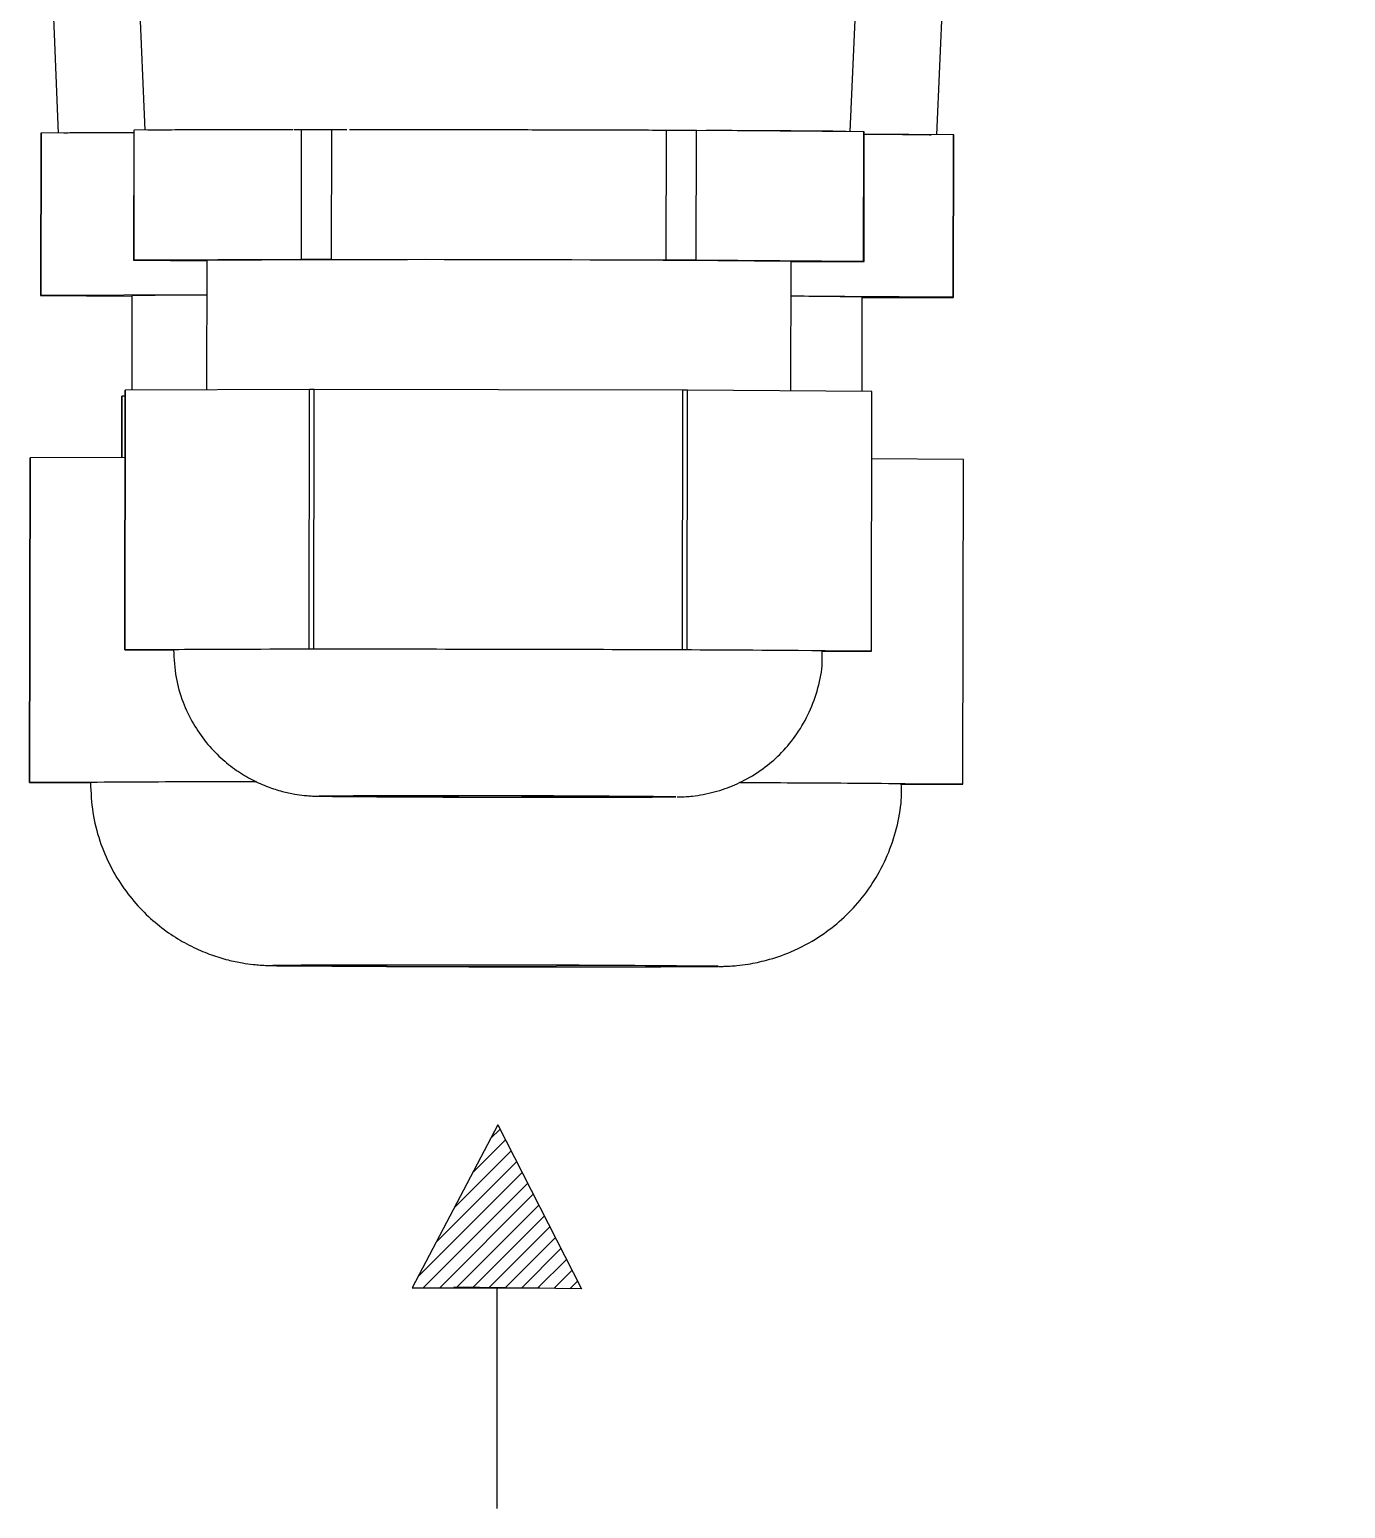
# Model space of a CAD drawing. Header units: millimetres. Extents: x 2451 to 4400, y 944 to 2322.
# Drawn here: x 2876.8 to 2957.8, y 1854.1 to 1945.2 of the extents above; entities that cross this region are included whole.
import ezdxf

# ---------------------------------------------------------------- set-up
doc = ezdxf.new("R2010")
doc.units = ezdxf.units.MM
doc.layers.add('layer 1', color=7, linetype='Continuous')

msp = doc.modelspace()

# ---------------------------------------------------------------- hatches: boundary and pattern name
at = {"layer": 'layer 1'}
h = msp.add_hatch(dxfattribs=at)
h.set_pattern_fill('ANSI31', color=256, scale=0.225)
h.set_pattern_definition([(45, (-4212.0641, 3077.27544), (-0.50513941, 0.50513941), [])])
h.paths.add_polyline_path([(2905.607, 1877.711), (2900.328, 1867.676), (2905.539, 1867.676), (2910.75, 1867.605)])

# ---------------------------------------------------------------- linework, layer by layer
at = {"color": 7, "linetype": 'Continuous', "lineweight": 25}
for p, q in [((2883.429, 1948.984), (2883.846, 1938.989)), ((2927.314, 1938.908), (2927.769, 1948.9)), ((2932.644, 1938.713), (2933.099, 1948.701)), ((2878.219, 1945.935), (2878.516, 1938.815)), ((2883.182, 1938.983), (2883.167, 1930.983)), ((2883.193, 1930.987), (2883.208, 1938.987)), ((2892.964, 1939.021), (2883.208, 1938.987)), ((2893.516, 1939.023), (2893.033, 1939.022)), ((2893.501, 1931.023), (2893.516, 1939.023)), ((2895.36, 1931.023), (2895.375, 1939.023)), ((2896.306, 1939.021), (2895.375, 1939.023)), ((2914.69, 1938.987), (2896.471, 1939.021)), ((2915.99, 1938.984), (2914.854, 1938.987)), ((2915.975, 1930.985), (2915.99, 1938.984)), ((2917.834, 1930.978), (2917.849, 1938.978)), ((2928.157, 1938.902), (2917.849, 1938.978)), ((2928.142, 1930.902), (2928.157, 1938.902)), ((2928.167, 1930.899), (2928.182, 1938.899)), ((2877.455, 1938.807), (2877.436, 1928.807)), ((2877.468, 1928.811), (2877.487, 1938.811)), ((2883.182, 1938.831), (2877.487, 1938.811)), ((2933.673, 1938.705), (2928.182, 1938.746)), ((2933.654, 1928.705), (2933.673, 1938.705)), ((2933.686, 1928.701), (2933.705, 1938.701)), ((2893.501, 1931.023), (2883.193, 1930.987)), ((2883.193, 1930.98), (2887.667, 1930.947)), ((2887.667, 1930.975), (2887.652, 1923.003)), ((2915.975, 1930.985), (2895.36, 1931.023)), ((2928.142, 1930.902), (2917.834, 1930.978)), ((2923.652, 1922.935), (2923.667, 1930.907)), ((2923.667, 1930.879), (2928.142, 1930.895)), ((2887.663, 1928.847), (2877.468, 1928.811)), ((2877.468, 1928.802), (2883.061, 1928.761)), ((2883.061, 1928.796), (2883.05, 1922.986)), ((2933.654, 1928.705), (2923.663, 1928.779)), ((2928.05, 1922.903), (2928.061, 1928.712)), ((2928.061, 1928.677), (2933.654, 1928.697)), ((2882.439, 1918.829), (2882.446, 1922.607)), ((2882.446, 1922.606), (2882.439, 1918.829)), ((2882.652, 1922.607), (2882.446, 1922.607)), ((2882.652, 1922.984), (2882.622, 1906.984)), ((2882.623, 1906.985), (2882.653, 1922.985)), ((2894.011, 1923.025), (2882.653, 1922.985)), ((2893.981, 1907.025), (2894.011, 1923.025)), ((2894.264, 1907.025), (2894.295, 1923.025)), ((2917.01, 1922.983), (2894.295, 1923.025)), ((2916.98, 1906.983), (2917.01, 1922.983)), ((2917.264, 1906.982), (2917.294, 1922.982)), ((2928.652, 1922.898), (2917.294, 1922.982)), ((2928.622, 1906.898), (2928.652, 1922.898)), ((2928.622, 1906.898), (2928.652, 1922.898)), ((2876.793, 1918.808), (2876.755, 1898.808)), ((2876.756, 1898.809), (2876.793, 1918.809)), ((2882.644, 1918.83), (2876.793, 1918.809)), ((2934.292, 1918.701), (2928.644, 1918.742)), ((2934.254, 1898.701), (2934.292, 1918.701)), ((2934.255, 1898.7), (2934.292, 1918.7)), ((2893.981, 1907.025), (2888.302, 1907.005)), ((2905.622, 1907.004), (2894.264, 1907.025)), ((2888.302, 1907.005), (2882.623, 1906.985)), ((2882.623, 1906.984), (2885.623, 1906.962)), ((2916.98, 1906.983), (2905.622, 1907.004)), ((2922.943, 1906.94), (2917.264, 1906.982)), ((2928.622, 1906.898), (2922.943, 1906.94)), ((2925.582, 1906.887), (2928.622, 1906.897)), ((2883.854, 1898.834), (2876.756, 1898.809)), ((2876.756, 1898.807), (2880.506, 1898.78)), ((2890.732, 1898.859), (2883.854, 1898.834)), ((2894.634, 1897.964), (2894.605, 1897.962)), ((2894.605, 1897.962), (2894.748, 1897.956)), ((2927.156, 1898.753), (2920.464, 1898.802)), ((2934.254, 1898.701), (2927.156, 1898.753)), ((2930.463, 1898.686), (2934.254, 1898.699)), ((2891.784, 1887.534), (2891.734, 1887.53))]:
    msp.add_line(p, q, dxfattribs=at)
at = {"color": 7, "linetype": 'Continuous', "lineweight": 25, "flags": 128}
for points in [[(2895.375, 1939.023), (2895.137, 1939.023), (2894.9, 1939.023), (2894.666, 1939.023), (2894.432, 1939.023), (2894.201, 1939.023), (2893.971, 1939.023), (2893.742, 1939.023), (2893.516, 1939.023)], [(2917.849, 1938.978), (2917.622, 1938.978), (2917.394, 1938.979), (2917.164, 1938.98), (2916.932, 1938.981), (2916.699, 1938.982), (2916.464, 1938.983), (2916.228, 1938.984), (2915.99, 1938.984)], [(2883.193, 1930.987), (2883.182, 1930.986), (2883.174, 1930.985), (2883.169, 1930.984), (2883.167, 1930.983), (2883.169, 1930.982), (2883.174, 1930.982), (2883.182, 1930.981), (2883.193, 1930.98)], [(2895.36, 1931.023), (2895.122, 1931.023), (2894.885, 1931.023), (2894.651, 1931.023), (2894.417, 1931.023), (2894.186, 1931.023), (2893.956, 1931.023), (2893.727, 1931.023), (2893.501, 1931.023)], [(2917.834, 1930.978), (2917.607, 1930.979), (2917.379, 1930.979), (2917.149, 1930.98), (2916.917, 1930.981), (2916.684, 1930.982), (2916.449, 1930.983), (2916.213, 1930.984), (2915.975, 1930.985)], [(2928.142, 1930.895), (2928.153, 1930.896), (2928.161, 1930.897), (2928.166, 1930.898), (2928.167, 1930.899), (2928.166, 1930.9), (2928.161, 1930.9), (2928.153, 1930.901), (2928.142, 1930.902)], [(2877.468, 1928.811), (2877.454, 1928.81), (2877.444, 1928.809), (2877.438, 1928.808), (2877.436, 1928.807), (2877.438, 1928.806), (2877.444, 1928.805), (2877.454, 1928.804), (2877.468, 1928.802)], [(2933.654, 1928.697), (2933.668, 1928.698), (2933.678, 1928.699), (2933.684, 1928.7), (2933.686, 1928.701), (2933.684, 1928.702), (2933.678, 1928.703), (2933.668, 1928.704), (2933.654, 1928.705)], [(2894.295, 1923.025), (2894.259, 1923.025), (2894.223, 1923.025), (2894.188, 1923.025), (2894.152, 1923.025), (2894.117, 1923.025), (2894.081, 1923.025), (2894.046, 1923.025), (2894.011, 1923.025)], [(2917.294, 1922.982), (2917.259, 1922.982), (2917.223, 1922.982), (2917.188, 1922.982), (2917.152, 1922.982), (2917.117, 1922.982), (2917.081, 1922.982), (2917.046, 1922.982), (2917.01, 1922.983)], [(2894.264, 1907.025), (2894.229, 1907.025), (2894.193, 1907.025), (2894.158, 1907.025), (2894.122, 1907.025), (2894.087, 1907.025), (2894.051, 1907.025), (2894.016, 1907.025), (2893.981, 1907.025)], [(2917.264, 1906.982), (2917.228, 1906.982), (2917.193, 1906.982), (2917.158, 1906.982), (2917.122, 1906.982), (2917.087, 1906.982), (2917.051, 1906.982), (2917.016, 1906.983), (2916.98, 1906.983)], [(2925.622, 1906.904), (2925.622, 1906.904), (2925.451, 1906.912), (2924.941, 1906.921), (2924.1, 1906.93), (2922.943, 1906.94)], [(2895.388, 1897.96), (2895.573, 1897.954), (2896.12, 1897.947), (2897.01, 1897.94), (2898.211, 1897.933), (2899.679, 1897.926), (2901.361, 1897.92), (2903.196, 1897.914), (2905.119, 1897.91), (2907.059, 1897.907), (2908.947, 1897.905), (2910.714, 1897.904), (2912.296, 1897.904), (2913.636, 1897.906), (2914.687, 1897.909), (2915.409, 1897.914), (2915.776, 1897.919), (2915.776, 1897.925), (2915.409, 1897.932), (2914.687, 1897.939), (2913.637, 1897.946), (2912.296, 1897.953), (2910.714, 1897.959), (2908.947, 1897.965), (2907.059, 1897.97), (2905.119, 1897.974), (2903.197, 1897.977), (2901.361, 1897.978), (2899.679, 1897.979), (2898.211, 1897.977), (2897.01, 1897.975), (2896.12, 1897.971), (2895.573, 1897.966), (2895.388, 1897.96)], [(2916.472, 1897.915), (2916.561, 1897.917), (2916.576, 1897.923)], [(2891.734, 1887.53), (2891.912, 1887.523), (2891.994, 1887.521)], [(2892.712, 1887.528), (2892.896, 1887.521), (2893.442, 1887.513), (2894.334, 1887.506), (2895.547, 1887.498), (2897.046, 1887.49), (2898.788, 1887.483), (2900.722, 1887.476), (2902.793, 1887.47), (2904.942, 1887.465), (2907.106, 1887.461), (2909.223, 1887.459), (2911.233, 1887.457), (2913.078, 1887.458), (2914.704, 1887.459), (2916.065, 1887.462), (2917.121, 1887.466), (2917.843, 1887.471), (2918.209, 1887.477), (2918.209, 1887.484), (2917.843, 1887.491), (2917.121, 1887.499), (2916.065, 1887.507), (2914.704, 1887.515), (2913.078, 1887.522), (2911.234, 1887.529), (2909.224, 1887.536), (2907.106, 1887.541), (2904.942, 1887.545), (2902.793, 1887.549), (2900.722, 1887.55), (2898.788, 1887.551), (2897.046, 1887.55), (2895.547, 1887.548), (2894.334, 1887.545), (2893.442, 1887.54), (2892.896, 1887.535), (2892.712, 1887.528)], [(2919.022, 1887.471), (2919.189, 1887.475), (2919.189, 1887.482), (2919.175, 1887.482)]]:
    msp.add_lwpolyline(points, dxfattribs=at)
at = {"color": 7, "linetype": 'Continuous', "lineweight": 25}
msp.add_circle((3030.04, 2036.361), 94.663, dxfattribs=at)
for centre, radius, start, end in [((3029.762, 2035.992), 99, 189.79776, 259.98721), ((3030.02, 2036.324), 98.897, 189.98805, 260.15852), ((3030.038, 2036.356), 98.358, 189.97103, 260.17554), ((3030.041, 2036.362), 96.56, 189.97103, 260.17554), ((2883.205, 1938.906), 0.0802, 88.14259, 106.6726), ((2928.16, 1938.832), 0.0702, 71.77555, 92.98046), ((2877.484, 1938.711), 0.1, 88.14259, 106.6726), ((2933.678, 1938.618), 0.0878, 71.77555, 92.98046), ((2901.483, -296.097), 2227.115, 89.429259, 90.355422), ((2887.067, 1699.942), 228.89, 89.8507, 91.00272), ((2923.332, 1707.637), 221.126, 88.77453, 89.91419), ((2928.652, 1922.898), 0.000516, 268.25223, 91.64011), ((2876.793, 1918.808), 0.000993, 102.03411, 160.71318), ((2934.292, 1918.7), 0.000945, 17.40058, 79.46871), ((2887.813, 1820.774), 86.233, 89.67516, 91.45567), ((2896.732, -1819.888), 3726.902, 89.863332, 90.12961), ((2882.623, 1906.984), 0.000516, 88.25223, 271.64011), ((2900.506, -1819.935), 3726.943, 89.655072, 89.921349), ((2928.622, 1906.898), 0.000516, 268.25223, 91.64011), ((2876.756, 1898.808), 0.000645, 88.25223, 271.64011), ((2883.243, 1791.038), 107.798, 89.6752, 91.45559), ((2891.276, -545.928), 2444.773, 90.014051, 90.173933), ((2902.911, 463.142), 1434.846, 89.454339, 90.330503), ((2908.719, 3559.742), 1661.844, 269.518311, 270.267301), ((2910.685, -522.889), 2421.697, 89.610306, 89.76716), ((2927.362, 1790.957), 107.796, 88.32904, 90.10951), ((2934.254, 1898.7), 0.000645, 268.25223, 91.64011), ((2901.898, -29.697), 1917.258, 89.483696, 90.302264), ((2909.458, 4024.162), 2136.713, 269.531711, 270.256472)]:
    msp.add_arc(centre, radius, start, end, dxfattribs=at)
for points, knots in [([(2892.964, 1939.021), (2892.016, 1939.021), (2889.935, 1939.02), (2887.395, 1939.015), (2885.395, 1939.006), (2884.244, 1938.998), (2884.094, 1938.991), (2884.042, 1938.989)], [0, 0, 0, 0, 0.191272, 0.420233, 0.649195, 0.878156, 1, 1, 1, 1]), ([(2917.752, 1938.976), (2917.719, 1938.976), (2916.591, 1938.981), (2913.913, 1938.99), (2909.859, 1939.002), (2905.572, 1939.011), (2901.334, 1939.018), (2898.238, 1939.021), (2896.733, 1939.021), (2896.471, 1939.021)], [0, 0, 0, 0, 0.005637, 0.196459, 0.387282, 0.578104, 0.768926, 0.959748, 1, 1, 1, 1]), ([(2927.075, 1938.909), (2927.031, 1938.911), (2926.883, 1938.918), (2925.76, 1938.931), (2923.765, 1938.946), (2921.294, 1938.961), (2919.296, 1938.969), (2918.431, 1938.973)], [0, 0, 0, 0, 0.102677, 0.341071, 0.579465, 0.817858, 1, 1, 1, 1]), ([(2883.182, 1938.842), (2882.765, 1938.841), (2881.464, 1938.838), (2880.041, 1938.83), (2879.024, 1938.822), (2878.884, 1938.816), (2878.866, 1938.816)], [0, 0, 0, 0, 0.1799797, 0.5609325, 0.9418853, 1, 1, 1, 1]), ([(2928.182, 1938.757), (2928.568, 1938.754), (2929.821, 1938.746), (2931.186, 1938.733), (2932.168, 1938.721), (2932.295, 1938.716), (2932.308, 1938.715)], [0, 0, 0, 0, 0.174003, 0.564365, 0.954726, 1, 1, 1, 1]), ([(2885.622, 1906.97), (2885.653, 1906.403), (2885.711, 1905.311), (2886.161, 1903.778), (2886.799, 1902.433), (2887.599, 1901.279), (2888.505, 1900.319), (2889.471, 1899.55), (2890.452, 1898.961), (2891.403, 1898.538), (2892.282, 1898.257), (2893.034, 1898.094), (2893.614, 1898.014), (2893.996, 1897.982), (2894.208, 1897.97), (2894.367, 1897.963), (2894.475, 1897.96), (2894.546, 1897.959), (2894.574, 1897.958)], [0, 0, 0, 0, 0.113342, 0.21839, 0.317229, 0.410474, 0.498306, 0.5806, 0.656956, 0.726687, 0.788739, 0.841393, 0.881049, 0.907062, 0.924847, 0.944304, 0.978343, 1, 1, 1, 1]), ([(2916.66, 1897.917), (2916.702, 1897.918), (2916.785, 1897.919), (2916.942, 1897.924), (2917.218, 1897.938), (2917.668, 1897.975), (2918.493, 1898.096), (2919.582, 1898.386), (2920.874, 1898.946), (2922.053, 1899.695), (2923.145, 1900.665), (2924.075, 1901.8), (2924.842, 1903.14), (2925.361, 1904.625), (2925.623, 1905.903), (2925.592, 1906.669), (2925.582, 1906.903)], [0, 0, 0, 0, 0.03375, 0.067847, 0.088896, 0.118361, 0.164221, 0.257973, 0.344095, 0.446738, 0.537406, 0.637021, 0.740496, 0.846146, 0.952908, 1, 1, 1, 1]), ([(2880.505, 1898.791), (2880.534, 1898.174), (2880.59, 1896.961), (2881.036, 1895.228), (2881.694, 1893.653), (2882.539, 1892.264), (2883.518, 1891.068), (2884.589, 1890.068), (2885.709, 1889.261), (2886.835, 1888.638), (2887.924, 1888.182), (2888.931, 1887.875), (2889.799, 1887.691), (2890.473, 1887.598), (2890.935, 1887.557), (2891.208, 1887.541), (2891.408, 1887.533), (2891.601, 1887.527), (2891.731, 1887.524), (2891.813, 1887.523)], [0, 0, 0, 0, 0.096306, 0.189379, 0.277881, 0.362222, 0.442533, 0.518749, 0.590633, 0.657763, 0.719494, 0.774873, 0.822288, 0.858364, 0.882481, 0.90038, 0.918524, 0.948509, 1, 1, 1, 1]), ([(2919.229, 1887.473), (2919.297, 1887.474), (2919.415, 1887.476), (2919.618, 1887.482), (2919.916, 1887.495), (2920.401, 1887.531), (2921.172, 1887.629), (2922.3, 1887.869), (2923.785, 1888.38), (2925.296, 1889.183), (2926.671, 1890.218), (2927.829, 1891.381), (2928.836, 1892.75), (2929.648, 1894.297), (2930.202, 1895.977), (2930.492, 1897.467), (2930.471, 1898.384), (2930.463, 1898.707)], [0, 0, 0, 0, 0.043628, 0.075706, 0.098278, 0.123715, 0.161342, 0.222841, 0.306776, 0.409686, 0.492734, 0.578968, 0.669043, 0.761267, 0.854731, 0.948872, 1, 1, 1, 1])]:
    msp.add_open_spline(points, degree=3, knots=knots, dxfattribs=at)
at = {"layer": 'layer 1'}
for p, q in [((2905.607, 1877.711), (2900.328, 1867.676)), ((2905.607, 1877.711), (2910.75, 1867.605)), ((2900.328, 1867.676), (2908.187, 1867.676)), ((2910.75, 1867.605), (2902.891, 1867.712)), ((2905.539, 1867.676), (2905.539, 1854.081))]:
    msp.add_line(p, q, dxfattribs=at)

doc.saveas('drawing.dxf')
